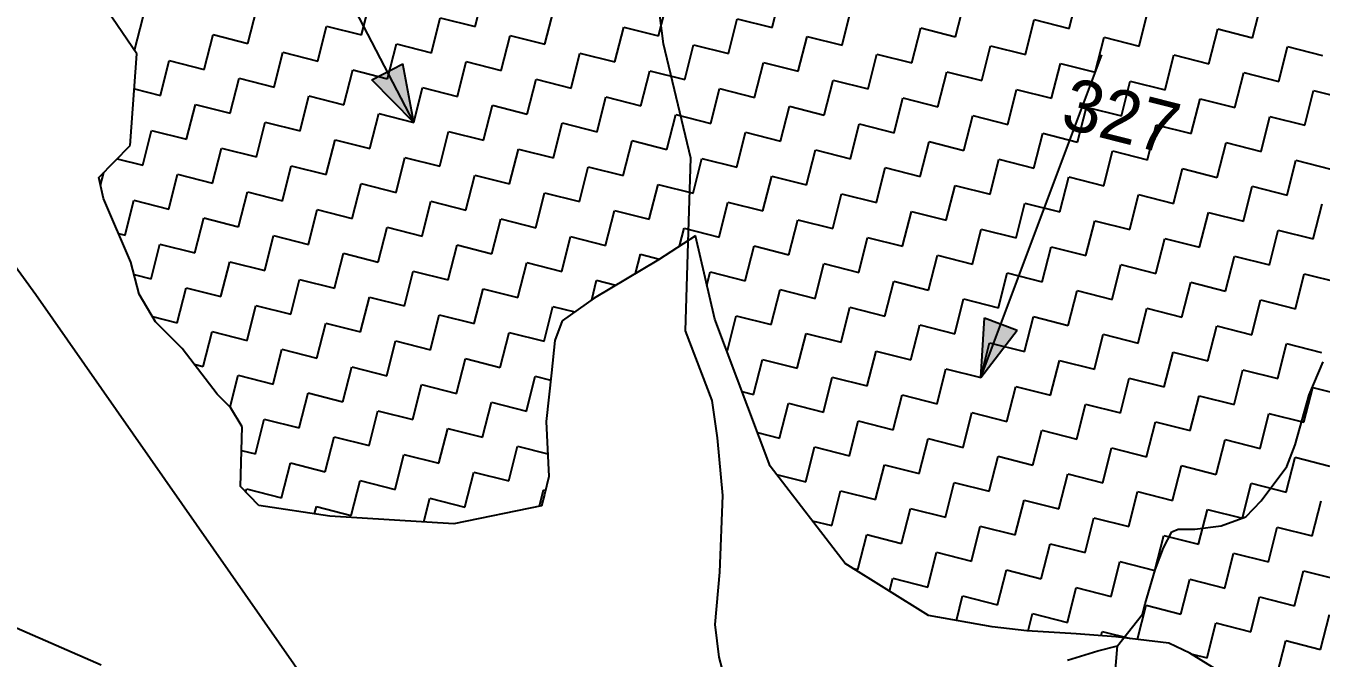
# Model space of a CAD drawing. Header units: metres. Extents: x 281097 to 285452, y 2029380 to 2031700.
# Drawn here: x 283849.6 to 284293.6, y 2030580.9 to 2030797.6 of the extents above; entities that cross this region are included whole.
import ezdxf
from ezdxf.enums import TextEntityAlignment as Align

# ---------------------------------------------------------------- set-up
doc = ezdxf.new("R2010")
doc.units = ezdxf.units.M
doc.header["$MEASUREMENT"] = 0
for name, color, linetype in [('LINE_WATER', 4, 'Continuous'), ('POLY_HATCH', 12, 'Continuous'), ('POLY_PARCEL', 6, 'Continuous'), ('TEXT_PARCEL', 7, 'Continuous')]:
    doc.layers.add(name, color=color, linetype=linetype)
doc.styles.add('TEXT_MAP', font='', dxfattribs={"height": 2.5})
doc.styles.get('TEXT_MAP').set_extended_font_data('Kruti Dev 050')

msp = doc.modelspace()

# ---------------------------------------------------------------- hatches: boundary and pattern name
h = msp.add_hatch(color=256)
h.paths.add_polyline_path([(283973.52, 2030781.92), (283968.2, 2030779.16), (283982.56, 2030764.52)])
h.paths.add_polyline_path([(283982.56, 2030764.52), (283978.84, 2030784.69), (283973.52, 2030781.92)])
h = msp.add_hatch(color=256)
h.paths.add_polyline_path([(284183.85, 2030695.42), (284178.23, 2030697.53), (284176.97, 2030677.06)])
h.paths.add_polyline_path([(284176.97, 2030677.06), (284189.47, 2030693.32), (284183.85, 2030695.42)])

# ---------------------------------------------------------------- linework, layer by layer
for points in [[(283982.56, 2030764.52), (283928.07, 2030869.35)], [(284176.97, 2030677.06), (284218.42, 2030787.7)], [(283968.2, 2030779.16), (283978.84, 2030784.69)], [(283982.56, 2030764.52), (283978.84, 2030784.69)], [(283982.56, 2030764.52), (283968.2, 2030779.16)], [(284176.97, 2030677.06), (284178.23, 2030697.53)], [(284178.23, 2030697.53), (284189.47, 2030693.32)], [(284176.97, 2030677.06), (284189.47, 2030693.32)]]:
    msp.add_lwpolyline(points)
at = {"layer": 'LINE_WATER'}
for p, q in [((284068.2, 2030791.47), (284066.51, 2030804.9)), ((284077.53, 2030752.34), (284068.2, 2030791.47)), ((284076.79, 2030727.08), (284077.53, 2030752.34)), ((284075.69, 2030693.09), (284076.79, 2030727.08)), ((284084.93, 2030669.26), (284075.69, 2030693.09)), ((284289.56, 2030671.13), (284294.35, 2030682.45)), ((284284.74, 2030654.02), (284289.56, 2030671.13)), ((284086.75, 2030656.36), (284084.93, 2030669.26)), ((284088.56, 2030636.67), (284086.75, 2030656.36)), ((284281.88, 2030646.55), (284284.74, 2030654.02)), ((284273.11, 2030634.79), (284281.88, 2030646.55)), ((284087.47, 2030610.39), (284088.56, 2030636.67)), ((284267.88, 2030629.36), (284273.11, 2030634.79)), ((284250.4, 2030625.11), (284259.36, 2030626.21)), ((284259.36, 2030626.21), (284267.88, 2030629.36)), ((284239.6, 2030618.68), (284242.45, 2030624.23)), ((284242.45, 2030624.23), (284244.61, 2030625.13)), ((284244.61, 2030625.13), (284250.4, 2030625.11)), ((284236.74, 2030611.21), (284239.6, 2030618.68)), ((284085.86, 2030592.38), (284087.47, 2030610.39)), ((284233.3, 2030599.54), (284236.74, 2030611.21)), ((284232.39, 2030595.91), (284233.3, 2030599.54)), ((284223.85, 2030585.06), (284232.39, 2030595.91)), ((284087.3, 2030581.17), (284085.86, 2030592.38)), ((284206.7, 2030580.24), (284217.15, 2030583.38)), ((284217.15, 2030583.38), (284223.85, 2030585.06)), ((284222.98, 2030574.21), (284223.85, 2030585.06)), ((284088.29, 2030577.3), (284087.3, 2030581.17))]:
    msp.add_line(p, q, dxfattribs=at)
at = {"layer": 'POLY_HATCH'}
for p, q in [((283887.65, 2030788.05), (283872.68, 2030810.11)), ((283885.41, 2030756.64), (283887.65, 2030788.05)), ((283874.63, 2030745.67), (283885.41, 2030756.64)), ((283876.22, 2030738.42), (283874.63, 2030745.67)), ((283885.56, 2030716.64), (283876.22, 2030738.42)), ((284079.14, 2030725.62), (284066.48, 2030717.43)), ((284085.76, 2030697.08), (284079.14, 2030725.62)), ((283888.48, 2030705.62), (283885.56, 2030716.64)), ((284066.48, 2030717.43), (284044.42, 2030704.29)), ((283894.09, 2030696.21), (283888.48, 2030705.62)), ((284044.42, 2030704.29), (284033.48, 2030696.48)), ((283903.2, 2030687.05), (283894.09, 2030696.21)), ((284033.48, 2030696.48), (284030.97, 2030689.79)), ((284104.76, 2030646.68), (284085.76, 2030697.08)), ((284030.97, 2030689.79), (284029.79, 2030678.69)), ((283915.24, 2030671.44), (283903.2, 2030687.05)), ((284029.79, 2030678.69), (284028.02, 2030662.05)), ((283919.79, 2030666.86), (283915.24, 2030671.44)), ((283923.8, 2030660.13), (283919.79, 2030666.86)), ((284028.02, 2030662.05), (284028.92, 2030643.1)), ((283923.2, 2030639.73), (283923.8, 2030660.13)), ((284130.51, 2030613.29), (284104.76, 2030646.68)), ((283929.51, 2030633.27), (283923.2, 2030639.73)), ((284028.92, 2030643.1), (284027.37, 2030636.98)), ((284027.37, 2030636.98), (284026.4, 2030633.15)), ((283953.81, 2030629.56), (283929.51, 2030633.27)), ((284026.4, 2030633.15), (283996.32, 2030626.93)), ((283996.32, 2030626.93), (283953.81, 2030629.56)), ((284159.1, 2030595.51), (284130.51, 2030613.29)), ((284180.92, 2030591.62), (284159.1, 2030595.51)), ((283846.44, 2030591.23), (283875.39, 2030578.53)), ((284192.78, 2030590.24), (284180.92, 2030591.62)), ((284209.63, 2030589.23), (284192.78, 2030590.24)), ((284223.22, 2030588.23), (284209.63, 2030589.23)), ((284241.41, 2030586.06), (284223.22, 2030588.23)), ((284248.67, 2030582.59), (284241.41, 2030586.06)), ((284264.16, 2030572.97), (284248.67, 2030582.59))]:
    msp.add_line(p, q, dxfattribs=at)
at = {"layer": 'POLY_HATCH', "linetype": 'Continuous'}
for p, q in [((284003.63, 2030797.4), (284006.66, 2030809.37)), ((284105.46, 2030797.09), (284108.5, 2030809.06)), ((284207.29, 2030796.77), (284210.33, 2030808.74)), ((283964.69, 2030794.53), (283967.72, 2030806.5)), ((284066.52, 2030794.21), (284069.55, 2030806.18)), ((284168.35, 2030793.89), (284171.38, 2030805.87)), ((284270.18, 2030793.58), (284273.21, 2030805.55)), ((283886.89, 2030789.17), (283889.83, 2030800.75)), ((283925.74, 2030791.66), (283928.77, 2030803.63)), ((283988.63, 2030788.46), (283991.66, 2030800.44)), ((283991.66, 2030800.44), (284003.63, 2030797.4)), ((284027.57, 2030791.34), (284030.61, 2030803.31)), ((284090.46, 2030788.15), (284093.49, 2030800.12)), ((284093.49, 2030800.12), (284105.46, 2030797.09)), ((284129.4, 2030791.02), (284132.44, 2030802.99)), ((284192.29, 2030787.83), (284195.32, 2030799.8)), ((284195.32, 2030799.8), (284207.29, 2030796.77)), ((284231.24, 2030790.7), (284234.27, 2030802.67)), ((283949.68, 2030785.59), (283952.72, 2030797.56)), ((283952.72, 2030797.56), (283964.69, 2030794.53)), ((284051.51, 2030785.27), (284054.55, 2030797.24)), ((284054.55, 2030797.24), (284066.52, 2030794.21)), ((284153.35, 2030784.96), (284156.38, 2030796.93)), ((284156.38, 2030796.93), (284168.35, 2030793.89)), ((284255.18, 2030784.64), (284258.21, 2030796.61)), ((284258.21, 2030796.61), (284270.18, 2030793.58)), ((283910.74, 2030782.72), (283913.77, 2030794.69)), ((283913.77, 2030794.69), (283925.74, 2030791.66)), ((283973.62, 2030779.53), (283976.66, 2030791.5)), ((283976.66, 2030791.5), (283988.63, 2030788.46)), ((284012.57, 2030782.4), (284015.6, 2030794.37)), ((284015.6, 2030794.37), (284027.57, 2030791.34)), ((284075.46, 2030779.21), (284078.49, 2030791.18)), ((284078.49, 2030791.18), (284090.46, 2030788.15)), ((284114.4, 2030782.08), (284117.43, 2030794.05)), ((284117.43, 2030794.05), (284129.4, 2030791.02)), ((284177.29, 2030778.89), (284180.32, 2030790.86)), ((284180.32, 2030790.86), (284192.29, 2030787.83)), ((284216.23, 2030781.77), (284219.27, 2030793.74)), ((284219.27, 2030793.74), (284231.24, 2030790.7)), ((284279.12, 2030778.57), (284282.15, 2030790.55)), ((284282.15, 2030790.55), (284294.12, 2030787.51)), ((283934.68, 2030776.65), (283937.71, 2030788.62)), ((283937.71, 2030788.62), (283949.68, 2030785.59)), ((284036.51, 2030776.34), (284039.54, 2030788.31)), ((284039.54, 2030788.31), (284051.51, 2030785.27)), ((284138.34, 2030776.02), (284141.38, 2030787.99)), ((284141.38, 2030787.99), (284153.35, 2030784.96)), ((284240.17, 2030775.7), (284243.21, 2030787.67)), ((284243.21, 2030787.67), (284255.18, 2030784.64)), ((283895.74, 2030773.78), (283898.77, 2030785.75)), ((283898.77, 2030785.75), (283910.74, 2030782.72)), ((283958.62, 2030770.59), (283961.65, 2030782.56)), ((283961.65, 2030782.56), (283973.62, 2030779.53)), ((283997.57, 2030773.46), (284000.6, 2030785.43)), ((284000.6, 2030785.43), (284012.57, 2030782.4)), ((284060.45, 2030770.27), (284063.49, 2030782.24)), ((284063.49, 2030782.24), (284075.46, 2030779.21)), ((284099.4, 2030773.14), (284102.43, 2030785.12)), ((284102.43, 2030785.12), (284114.4, 2030782.08)), ((284162.28, 2030769.95), (284165.32, 2030781.92)), ((284165.32, 2030781.92), (284177.29, 2030778.89)), ((284201.23, 2030772.83), (284204.26, 2030784.8)), ((284204.26, 2030784.8), (284216.23, 2030781.77)), ((284264.12, 2030769.64), (284267.15, 2030781.61)), ((284267.15, 2030781.61), (284279.12, 2030778.57)), ((283919.68, 2030767.71), (283922.71, 2030779.68)), ((283922.71, 2030779.68), (283934.68, 2030776.65)), ((284021.51, 2030767.4), (284024.54, 2030779.37)), ((284024.54, 2030779.37), (284036.51, 2030776.34)), ((284123.34, 2030767.08), (284126.37, 2030779.05)), ((284126.37, 2030779.05), (284138.34, 2030776.02)), ((284225.17, 2030766.76), (284228.2, 2030778.73)), ((284228.2, 2030778.73), (284240.17, 2030775.7)), ((283886.79, 2030776.04), (283895.74, 2030773.78)), ((283943.62, 2030761.65), (283946.65, 2030773.62)), ((283946.65, 2030773.62), (283958.62, 2030770.59)), ((283982.56, 2030764.52), (283985.6, 2030776.49)), ((283985.6, 2030776.49), (283997.57, 2030773.46)), ((284045.45, 2030761.33), (284048.48, 2030773.3)), ((284048.48, 2030773.3), (284060.45, 2030770.27)), ((284084.4, 2030764.21), (284087.43, 2030776.18)), ((284087.43, 2030776.18), (284099.4, 2030773.14)), ((284147.28, 2030761.01), (284150.31, 2030772.99)), ((284150.31, 2030772.99), (284162.28, 2030769.95)), ((284186.23, 2030763.89), (284189.26, 2030775.86)), ((284189.26, 2030775.86), (284201.23, 2030772.83)), ((284288.06, 2030763.57), (284291.09, 2030775.54)), ((284291.09, 2030775.54), (284303.06, 2030772.51)), ((283904.67, 2030758.78), (283907.71, 2030770.75)), ((283907.71, 2030770.75), (283919.68, 2030767.71)), ((284006.51, 2030758.46), (284009.54, 2030770.43)), ((284009.54, 2030770.43), (284021.51, 2030767.4)), ((284108.34, 2030758.14), (284111.37, 2030770.11)), ((284111.37, 2030770.11), (284123.34, 2030767.08)), ((284210.17, 2030757.82), (284213.2, 2030769.79)), ((284213.2, 2030769.79), (284225.17, 2030766.76)), ((284249.11, 2030760.7), (284252.15, 2030772.67)), ((284252.15, 2030772.67), (284264.12, 2030769.64)), ((283928.62, 2030752.71), (283931.65, 2030764.68)), ((283931.65, 2030764.68), (283943.62, 2030761.65)), ((283967.56, 2030755.58), (283970.59, 2030767.56)), ((283970.59, 2030767.56), (283982.56, 2030764.52)), ((284030.45, 2030752.39), (284033.48, 2030764.36)), ((284033.48, 2030764.36), (284045.45, 2030761.33)), ((284069.39, 2030755.27), (284072.42, 2030767.24)), ((284072.42, 2030767.24), (284084.4, 2030764.21)), ((284132.28, 2030752.08), (284135.31, 2030764.05)), ((284135.31, 2030764.05), (284147.28, 2030761.01)), ((284171.22, 2030754.95), (284174.26, 2030766.92)), ((284174.26, 2030766.92), (284186.23, 2030763.89)), ((284273.06, 2030754.63), (284276.09, 2030766.6)), ((284276.09, 2030766.6), (284288.06, 2030763.57)), ((283889.67, 2030749.84), (283892.7, 2030761.81)), ((283892.7, 2030761.81), (283904.67, 2030758.78)), ((283991.5, 2030749.52), (283994.53, 2030761.49)), ((283994.53, 2030761.49), (284006.51, 2030758.46)), ((284093.33, 2030749.2), (284096.37, 2030761.17)), ((284096.37, 2030761.17), (284108.34, 2030758.14)), ((284195.17, 2030748.89), (284198.2, 2030760.86)), ((284198.2, 2030760.86), (284210.17, 2030757.82)), ((284234.11, 2030751.76), (284237.14, 2030763.73)), ((284237.14, 2030763.73), (284249.11, 2030760.7)), ((283913.61, 2030743.77), (283916.64, 2030755.74)), ((283916.64, 2030755.74), (283928.62, 2030752.71)), ((283952.56, 2030746.65), (283955.59, 2030758.62)), ((283955.59, 2030758.62), (283967.56, 2030755.58)), ((284015.44, 2030743.45), (284018.48, 2030755.43)), ((284018.48, 2030755.43), (284030.45, 2030752.39)), ((284054.39, 2030746.33), (284057.42, 2030758.3)), ((284057.42, 2030758.3), (284069.39, 2030755.27)), ((284117.28, 2030743.14), (284120.31, 2030755.11)), ((284120.31, 2030755.11), (284132.28, 2030752.08)), ((284156.22, 2030746.01), (284159.25, 2030757.98)), ((284159.25, 2030757.98), (284171.22, 2030754.95)), ((284258.05, 2030745.69), (284261.08, 2030757.67)), ((284261.08, 2030757.67), (284273.06, 2030754.63)), ((283880.9, 2030752.06), (283889.67, 2030749.84)), ((283976.5, 2030740.58), (283979.53, 2030752.55)), ((283979.53, 2030752.55), (283991.5, 2030749.52)), ((284078.33, 2030740.26), (284081.36, 2030752.23)), ((284081.36, 2030752.23), (284093.33, 2030749.2)), ((284180.16, 2030739.95), (284183.19, 2030751.92)), ((284183.19, 2030751.92), (284195.17, 2030748.89)), ((284219.11, 2030742.82), (284222.14, 2030754.79)), ((284222.14, 2030754.79), (284234.11, 2030751.76)), ((284281.99, 2030739.63), (284285.03, 2030751.6)), ((284285.03, 2030751.6), (284297, 2030748.57)), ((283875.21, 2030743.04), (283876.31, 2030747.38)), ((283898.61, 2030734.83), (283901.64, 2030746.8)), ((283901.64, 2030746.8), (283913.61, 2030743.77)), ((283937.55, 2030737.71), (283940.59, 2030749.68)), ((283940.59, 2030749.68), (283952.56, 2030746.65)), ((284000.44, 2030734.52), (284003.47, 2030746.49)), ((284003.47, 2030746.49), (284015.44, 2030743.45)), ((284039.39, 2030737.39), (284042.42, 2030749.36)), ((284042.42, 2030749.36), (284054.39, 2030746.33)), ((284102.27, 2030734.2), (284105.3, 2030746.17)), ((284105.3, 2030746.17), (284117.28, 2030743.14)), ((284141.22, 2030737.07), (284144.25, 2030749.04)), ((284144.25, 2030749.04), (284156.22, 2030746.01)), ((284243.05, 2030736.76), (284246.08, 2030748.73)), ((284246.08, 2030748.73), (284258.05, 2030745.69)), ((283961.5, 2030731.64), (283964.53, 2030743.61)), ((283964.53, 2030743.61), (283976.5, 2030740.58)), ((284063.33, 2030731.33), (284066.36, 2030743.3)), ((284066.36, 2030743.3), (284078.33, 2030740.26)), ((284165.16, 2030731.01), (284168.19, 2030742.98)), ((284168.19, 2030742.98), (284180.16, 2030739.95)), ((284204.1, 2030733.88), (284207.14, 2030745.85)), ((284207.14, 2030745.85), (284219.11, 2030742.82)), ((284266.99, 2030730.69), (284270.02, 2030742.66)), ((284270.02, 2030742.66), (284281.99, 2030739.63)), ((283883.61, 2030725.9), (283886.64, 2030737.87)), ((283886.64, 2030737.87), (283898.61, 2030734.83)), ((283922.55, 2030728.77), (283925.58, 2030740.74)), ((283925.58, 2030740.74), (283937.55, 2030737.71)), ((283985.44, 2030725.58), (283988.47, 2030737.55)), ((283988.47, 2030737.55), (284000.44, 2030734.52)), ((284024.38, 2030728.45), (284027.41, 2030740.42)), ((284027.41, 2030740.42), (284039.39, 2030737.39)), ((284087.27, 2030725.26), (284090.3, 2030737.23)), ((284090.3, 2030737.23), (284102.27, 2030734.2)), ((284126.21, 2030728.13), (284129.25, 2030740.11)), ((284129.25, 2030740.11), (284141.22, 2030737.07)), ((284228.05, 2030727.82), (284231.08, 2030739.79)), ((284231.08, 2030739.79), (284243.05, 2030736.76)), ((283946.49, 2030722.7), (283949.52, 2030734.68)), ((283949.52, 2030734.68), (283961.5, 2030731.64)), ((284048.32, 2030722.39), (284051.36, 2030734.36)), ((284051.36, 2030734.36), (284063.33, 2030731.33)), ((284150.16, 2030722.07), (284153.19, 2030734.04)), ((284153.19, 2030734.04), (284165.16, 2030731.01)), ((284189.1, 2030724.94), (284192.13, 2030736.91)), ((284192.13, 2030736.91), (284204.1, 2030733.88)), ((284251.99, 2030721.75), (284255.02, 2030733.72)), ((284255.02, 2030733.72), (284266.99, 2030730.69)), ((284290.93, 2030724.63), (284293.96, 2030736.6)), ((283907.55, 2030719.83), (283910.58, 2030731.8)), ((283910.58, 2030731.8), (283922.55, 2030728.77)), ((283970.43, 2030716.64), (283973.47, 2030728.61)), ((283973.47, 2030728.61), (283985.44, 2030725.58)), ((284009.38, 2030719.51), (284012.41, 2030731.48)), ((284012.41, 2030731.48), (284024.38, 2030728.45)), ((284073.73, 2030722.12), (284075.3, 2030728.29)), ((284075.3, 2030728.29), (284087.27, 2030725.26)), ((284111.21, 2030719.2), (284114.24, 2030731.17)), ((284114.24, 2030731.17), (284126.21, 2030728.13)), ((284213.04, 2030718.88), (284216.07, 2030730.85)), ((284216.07, 2030730.85), (284228.05, 2030727.82)), ((283881.34, 2030726.47), (283883.61, 2030725.9)), ((283931.49, 2030713.77), (283934.52, 2030725.74)), ((283934.52, 2030725.74), (283946.49, 2030722.7)), ((284033.32, 2030713.45), (284036.35, 2030725.42)), ((284036.35, 2030725.42), (284048.32, 2030722.39)), ((284135.15, 2030713.13), (284138.18, 2030725.1)), ((284138.18, 2030725.1), (284150.16, 2030722.07)), ((284174.1, 2030716), (284177.13, 2030727.98)), ((284177.13, 2030727.98), (284189.1, 2030724.94)), ((284236.98, 2030712.81), (284240.02, 2030724.78)), ((284240.02, 2030724.78), (284251.99, 2030721.75)), ((284275.93, 2030715.69), (284278.96, 2030727.66)), ((284278.96, 2030727.66), (284290.93, 2030724.63)), ((283892.54, 2030710.89), (283895.58, 2030722.86)), ((283895.58, 2030722.86), (283907.55, 2030719.83)), ((283955.43, 2030707.7), (283958.46, 2030719.67)), ((283958.46, 2030719.67), (283970.43, 2030716.64)), ((283994.38, 2030710.57), (283997.41, 2030722.55)), ((283997.41, 2030722.55), (284009.38, 2030719.51)), ((284096.21, 2030710.26), (284099.24, 2030722.23)), ((284099.24, 2030722.23), (284111.21, 2030719.2)), ((284198.04, 2030709.94), (284201.07, 2030721.91)), ((284201.07, 2030721.91), (284213.04, 2030718.88)), ((283916.49, 2030704.83), (283919.52, 2030716.8)), ((283919.52, 2030716.8), (283931.49, 2030713.77)), ((284018.32, 2030704.51), (284021.35, 2030716.48)), ((284021.35, 2030716.48), (284033.32, 2030713.45)), ((284058.62, 2030712.75), (284060.29, 2030719.35)), ((284060.29, 2030719.35), (284066.88, 2030717.69)), ((284120.15, 2030704.19), (284123.18, 2030716.16)), ((284123.18, 2030716.16), (284135.15, 2030713.13)), ((284159.09, 2030707.07), (284162.13, 2030719.04)), ((284162.13, 2030719.04), (284174.1, 2030716)), ((284221.98, 2030703.88), (284225.01, 2030715.85)), ((284225.01, 2030715.85), (284236.98, 2030712.81)), ((284260.93, 2030706.75), (284263.96, 2030718.72)), ((284263.96, 2030718.72), (284275.93, 2030715.69)), ((283886.69, 2030712.38), (283892.54, 2030710.89)), ((283940.43, 2030698.76), (283943.46, 2030710.73)), ((283943.46, 2030710.73), (283955.43, 2030707.7)), ((283979.37, 2030701.64), (283982.4, 2030713.61)), ((283982.4, 2030713.61), (283994.38, 2030710.57)), ((284083.07, 2030708.68), (284084.24, 2030713.29)), ((284084.24, 2030713.29), (284096.21, 2030710.26)), ((284183.04, 2030701), (284186.07, 2030712.97)), ((284186.07, 2030712.97), (284198.04, 2030709.94)), ((284284.87, 2030700.68), (284287.9, 2030712.66)), ((284287.9, 2030712.66), (284299.87, 2030709.62)), ((283901.48, 2030695.89), (283904.51, 2030707.86)), ((283904.51, 2030707.86), (283916.49, 2030704.83)), ((284003.31, 2030695.57), (284006.35, 2030707.54)), ((284006.35, 2030707.54), (284018.32, 2030704.51)), ((284043.59, 2030703.7), (284045.29, 2030710.42)), ((284045.29, 2030710.42), (284051.89, 2030708.74)), ((284105.15, 2030695.25), (284108.18, 2030707.23)), ((284108.18, 2030707.23), (284120.15, 2030704.19)), ((284144.09, 2030698.13), (284147.12, 2030710.1)), ((284147.12, 2030710.1), (284159.09, 2030707.07)), ((284206.98, 2030694.94), (284210.01, 2030706.91)), ((284210.01, 2030706.91), (284221.98, 2030703.88)), ((284245.92, 2030697.81), (284248.95, 2030709.78)), ((284248.95, 2030709.78), (284260.93, 2030706.75)), ((283925.42, 2030689.82), (283928.46, 2030701.79)), ((283928.46, 2030701.79), (283940.43, 2030698.76)), ((283964.37, 2030692.7), (283967.4, 2030704.67)), ((283967.4, 2030704.67), (283979.37, 2030701.64)), ((284168.03, 2030692.06), (284171.06, 2030704.03)), ((284171.06, 2030704.03), (284183.04, 2030701)), ((284269.86, 2030691.75), (284272.9, 2030703.72)), ((284272.9, 2030703.72), (284284.87, 2030700.68)), ((283893, 2030698.04), (283901.48, 2030695.89)), ((283988.31, 2030686.63), (283991.34, 2030698.6)), ((283991.34, 2030698.6), (284003.31, 2030695.57)), ((284027.26, 2030689.51), (284030.29, 2030701.48)), ((284030.29, 2030701.48), (284037.81, 2030699.57)), ((284090.14, 2030686.32), (284093.17, 2030698.29)), ((284093.17, 2030698.29), (284105.15, 2030695.25)), ((284129.09, 2030689.19), (284132.12, 2030701.16)), ((284132.12, 2030701.16), (284144.09, 2030698.13)), ((284191.97, 2030686), (284195.01, 2030697.97)), ((284195.01, 2030697.97), (284206.98, 2030694.94)), ((284230.92, 2030688.87), (284233.95, 2030700.84)), ((284233.95, 2030700.84), (284245.92, 2030697.81)), ((283910.42, 2030680.89), (283913.45, 2030692.86)), ((283913.45, 2030692.86), (283925.42, 2030689.82)), ((283949.37, 2030683.76), (283952.4, 2030695.73)), ((283952.4, 2030695.73), (283964.37, 2030692.7)), ((284153.03, 2030683.12), (284156.06, 2030695.1)), ((284156.06, 2030695.1), (284168.03, 2030692.06)), ((284254.86, 2030682.81), (284257.89, 2030694.78)), ((284257.89, 2030694.78), (284269.86, 2030691.75)), ((283973.31, 2030677.69), (283976.34, 2030689.67)), ((283976.34, 2030689.67), (283988.31, 2030686.63)), ((284012.25, 2030680.57), (284015.29, 2030692.54)), ((284015.29, 2030692.54), (284027.26, 2030689.51)), ((284114.08, 2030680.25), (284117.12, 2030692.22)), ((284117.12, 2030692.22), (284129.09, 2030689.19)), ((284176.97, 2030677.06), (284180, 2030689.03)), ((284180, 2030689.03), (284191.97, 2030686)), ((284215.92, 2030679.93), (284218.95, 2030691.9)), ((284218.95, 2030691.9), (284230.92, 2030688.87)), ((284278.8, 2030676.74), (284281.83, 2030688.71)), ((284281.83, 2030688.71), (284293.81, 2030685.68)), ((283934.36, 2030674.82), (283937.4, 2030686.79)), ((283937.4, 2030686.79), (283949.37, 2030683.76)), ((284089.78, 2030686.41), (284090.14, 2030686.32)), ((284138.03, 2030674.19), (284141.06, 2030686.16)), ((284141.06, 2030686.16), (284153.03, 2030683.12)), ((284239.86, 2030673.87), (284242.89, 2030685.84)), ((284242.89, 2030685.84), (284254.86, 2030682.81)), ((283907.35, 2030681.66), (283910.42, 2030680.89)), ((283958.3, 2030668.76), (283961.34, 2030680.73)), ((283961.34, 2030680.73), (283973.31, 2030677.69)), ((283997.25, 2030671.63), (284000.28, 2030683.6)), ((284000.28, 2030683.6), (284012.25, 2030680.57)), ((284099.08, 2030671.31), (284102.11, 2030683.28)), ((284102.11, 2030683.28), (284114.08, 2030680.25)), ((284161.97, 2030668.12), (284165, 2030680.09)), ((284165, 2030680.09), (284176.97, 2030677.06)), ((284200.91, 2030671), (284203.95, 2030682.97)), ((284203.95, 2030682.97), (284215.92, 2030679.93)), ((284263.8, 2030667.8), (284266.83, 2030679.78)), ((284266.83, 2030679.78), (284278.8, 2030676.74)), ((283919.64, 2030667.01), (283922.39, 2030677.85)), ((283922.39, 2030677.85), (283934.36, 2030674.82)), ((284021.19, 2030665.57), (284024.22, 2030677.54)), ((284024.22, 2030677.54), (284029.52, 2030676.19)), ((284123.02, 2030665.25), (284126.06, 2030677.22)), ((284126.06, 2030677.22), (284138.03, 2030674.19)), ((284224.85, 2030664.93), (284227.89, 2030676.9)), ((284227.89, 2030676.9), (284239.86, 2030673.87)), ((283943.3, 2030659.82), (283946.33, 2030671.79)), ((283946.33, 2030671.79), (283958.3, 2030668.76)), ((283982.25, 2030662.69), (283985.28, 2030674.66)), ((283985.28, 2030674.66), (283997.25, 2030671.63)), ((284095.09, 2030672.32), (284099.08, 2030671.31)), ((284146.96, 2030659.18), (284150, 2030671.15)), ((284150, 2030671.15), (284161.97, 2030668.12)), ((284185.91, 2030662.06), (284188.94, 2030674.03)), ((284188.94, 2030674.03), (284200.91, 2030671)), ((284248.8, 2030658.87), (284251.83, 2030670.84)), ((284251.83, 2030670.84), (284263.8, 2030667.8)), ((284287.74, 2030661.74), (284290.77, 2030673.71)), ((284290.77, 2030673.71), (284302.74, 2030670.68)), ((284006.19, 2030656.63), (284009.22, 2030668.6)), ((284009.22, 2030668.6), (284021.19, 2030665.57)), ((284108.02, 2030656.31), (284111.05, 2030668.28)), ((284111.05, 2030668.28), (284123.02, 2030665.25)), ((284209.85, 2030655.99), (284212.88, 2030667.96)), ((284212.88, 2030667.96), (284224.85, 2030664.93)), ((283928.3, 2030650.88), (283931.33, 2030662.85)), ((283931.33, 2030662.85), (283943.3, 2030659.82)), ((283967.24, 2030653.75), (283970.28, 2030665.72)), ((283970.28, 2030665.72), (283982.25, 2030662.69)), ((284131.96, 2030650.24), (284134.99, 2030662.22)), ((284134.99, 2030662.22), (284146.96, 2030659.18)), ((284170.91, 2030653.12), (284173.94, 2030665.09)), ((284173.94, 2030665.09), (284185.91, 2030662.06)), ((284233.79, 2030649.93), (284236.83, 2030661.9)), ((284236.83, 2030661.9), (284248.8, 2030658.87)), ((284272.74, 2030652.8), (284275.77, 2030664.77)), ((284275.77, 2030664.77), (284287.74, 2030661.74)), ((283991.18, 2030647.69), (283994.22, 2030659.66)), ((283994.22, 2030659.66), (284006.19, 2030656.63)), ((284100.4, 2030658.24), (284108.02, 2030656.31)), ((284194.85, 2030647.05), (284197.88, 2030659.02)), ((284197.88, 2030659.02), (284209.85, 2030655.99)), ((283952.24, 2030644.81), (283955.27, 2030656.79)), ((283955.27, 2030656.79), (283967.24, 2030653.75)), ((284015.13, 2030641.62), (284018.16, 2030653.59)), ((284018.16, 2030653.59), (284028.54, 2030650.96)), ((284116.96, 2030641.31), (284119.99, 2030653.28)), ((284119.99, 2030653.28), (284131.96, 2030650.24)), ((284155.9, 2030644.18), (284158.94, 2030656.15)), ((284158.94, 2030656.15), (284170.91, 2030653.12)), ((284218.79, 2030640.99), (284221.82, 2030652.96)), ((284221.82, 2030652.96), (284233.79, 2030649.93)), ((284257.73, 2030643.86), (284260.77, 2030655.83)), ((284260.77, 2030655.83), (284272.74, 2030652.8)), ((283923.56, 2030652.08), (283928.3, 2030650.88)), ((283976.18, 2030638.75), (283979.21, 2030650.72)), ((283979.21, 2030650.72), (283991.18, 2030647.69)), ((284179.84, 2030638.12), (284182.88, 2030650.09)), ((284182.88, 2030650.09), (284194.85, 2030647.05)), ((284281.68, 2030637.8), (284284.71, 2030649.77)), ((284284.71, 2030649.77), (284296.68, 2030646.74)), ((283937.24, 2030635.88), (283940.27, 2030647.85)), ((283940.27, 2030647.85), (283952.24, 2030644.81)), ((284000.12, 2030632.68), (284003.16, 2030644.66)), ((284003.16, 2030644.66), (284015.13, 2030641.62)), ((284140.9, 2030635.24), (284143.93, 2030647.21)), ((284143.93, 2030647.21), (284155.9, 2030644.18)), ((284203.79, 2030632.05), (284206.82, 2030644.02)), ((284206.82, 2030644.02), (284218.79, 2030640.99)), ((284242.73, 2030634.92), (284245.76, 2030646.89)), ((284245.76, 2030646.89), (284257.73, 2030643.86)), ((283961.18, 2030629.81), (283964.21, 2030641.78)), ((283964.21, 2030641.78), (283976.18, 2030638.75)), ((284106.94, 2030643.84), (284116.96, 2030641.31)), ((284164.84, 2030629.18), (284167.87, 2030641.15)), ((284167.87, 2030641.15), (284179.84, 2030638.12)), ((284266.67, 2030628.86), (284269.71, 2030640.83)), ((284269.71, 2030640.83), (284281.68, 2030637.8)), ((283925.01, 2030637.88), (283925.27, 2030638.91)), ((283925.27, 2030638.91), (283937.24, 2030635.88)), ((283986.09, 2030627.56), (283988.15, 2030635.72)), ((283988.15, 2030635.72), (284000.12, 2030632.68)), ((284025.68, 2030633), (284027.1, 2030638.59)), ((284027.1, 2030638.59), (284027.73, 2030638.43)), ((284125.9, 2030626.3), (284128.93, 2030638.27)), ((284128.93, 2030638.27), (284140.9, 2030635.24)), ((284188.78, 2030623.11), (284191.82, 2030635.08)), ((284191.82, 2030635.08), (284203.79, 2030632.05)), ((284227.73, 2030625.99), (284230.76, 2030637.96)), ((284230.76, 2030637.96), (284242.73, 2030634.92)), ((283948.58, 2030630.36), (283949.21, 2030632.84)), ((283949.21, 2030632.84), (283961.18, 2030629.81)), ((284149.84, 2030620.24), (284152.87, 2030632.21)), ((284152.87, 2030632.21), (284164.84, 2030629.18)), ((284251.67, 2030619.92), (284254.7, 2030631.89)), ((284254.7, 2030631.89), (284266.67, 2030628.86)), ((284290.61, 2030622.79), (284293.65, 2030634.77)), ((284119.15, 2030628.01), (284125.9, 2030626.3)), ((284212.72, 2030617.05), (284215.76, 2030629.02)), ((284215.76, 2030629.02), (284227.73, 2030625.99)), ((284134.83, 2030611.3), (284137.87, 2030623.27)), ((284137.87, 2030623.27), (284149.84, 2030620.24)), ((284173.78, 2030614.17), (284176.81, 2030626.14)), ((284176.81, 2030626.14), (284188.78, 2030623.11)), ((284236.67, 2030610.98), (284239.7, 2030622.95)), ((284239.7, 2030622.95), (284251.67, 2030619.92)), ((284275.61, 2030613.86), (284278.64, 2030625.83)), ((284278.64, 2030625.83), (284290.61, 2030622.79)), ((284197.72, 2030608.11), (284200.75, 2030620.08)), ((284200.75, 2030620.08), (284212.72, 2030617.05)), ((284158.78, 2030605.23), (284161.81, 2030617.21)), ((284161.81, 2030617.21), (284173.78, 2030614.17)), ((284221.66, 2030602.04), (284224.7, 2030614.01)), ((284224.7, 2030614.01), (284236.67, 2030610.98)), ((284260.61, 2030604.92), (284263.64, 2030616.89)), ((284263.64, 2030616.89), (284275.61, 2030613.86)), ((284132.94, 2030611.78), (284134.83, 2030611.3)), ((284182.72, 2030599.17), (284185.75, 2030611.14)), ((284185.75, 2030611.14), (284197.72, 2030608.11)), ((284284.55, 2030598.85), (284287.58, 2030610.82)), ((284287.58, 2030610.82), (284299.55, 2030607.79)), ((284145.69, 2030603.85), (284146.81, 2030608.27)), ((284146.81, 2030608.27), (284158.78, 2030605.23)), ((284206.66, 2030593.11), (284209.69, 2030605.08)), ((284209.69, 2030605.08), (284221.66, 2030602.04)), ((284245.61, 2030595.98), (284248.64, 2030607.95)), ((284248.64, 2030607.95), (284260.61, 2030604.92)), ((284168.62, 2030593.81), (284170.75, 2030602.2)), ((284170.75, 2030602.2), (284182.72, 2030599.17)), ((284269.55, 2030589.91), (284272.58, 2030601.89)), ((284272.58, 2030601.89), (284284.55, 2030598.85)), ((284193.19, 2030590.21), (284194.69, 2030596.14)), ((284194.69, 2030596.14), (284206.66, 2030593.11)), ((284230.68, 2030587.34), (284233.63, 2030599.01)), ((284233.63, 2030599.01), (284245.61, 2030595.98)), ((284293.49, 2030583.85), (284296.52, 2030595.82)), ((284254.54, 2030580.98), (284257.58, 2030592.95)), ((284257.58, 2030592.95), (284269.55, 2030589.91)), ((284218.26, 2030588.59), (284218.63, 2030590.07)), ((284218.63, 2030590.07), (284228.32, 2030587.62)), ((284278.49, 2030574.91), (284281.52, 2030586.88)), ((284281.52, 2030586.88), (284293.49, 2030583.85)), ((284249.03, 2030582.37), (284254.54, 2030580.98))]:
    msp.add_line(p, q, dxfattribs=at)
at = {"layer": 'POLY_PARCEL'}
for p, q in [((283791.8, 2030789.74), (283852.99, 2030705.53)), ((283852.99, 2030705.53), (284001.2, 2030493.62))]:
    msp.add_line(p, q, dxfattribs=at)

# ---------------------------------------------------------------- texts
at = {"layer": 'TEXT_PARCEL', "style": 'TEXT_MAP'}
msp.add_text('327', height=17.782, rotation=345.7852, dxfattribs=at).set_placement((284225.17, 2030766.76), align=Align.MIDDLE)

doc.saveas('drawing.dxf')
